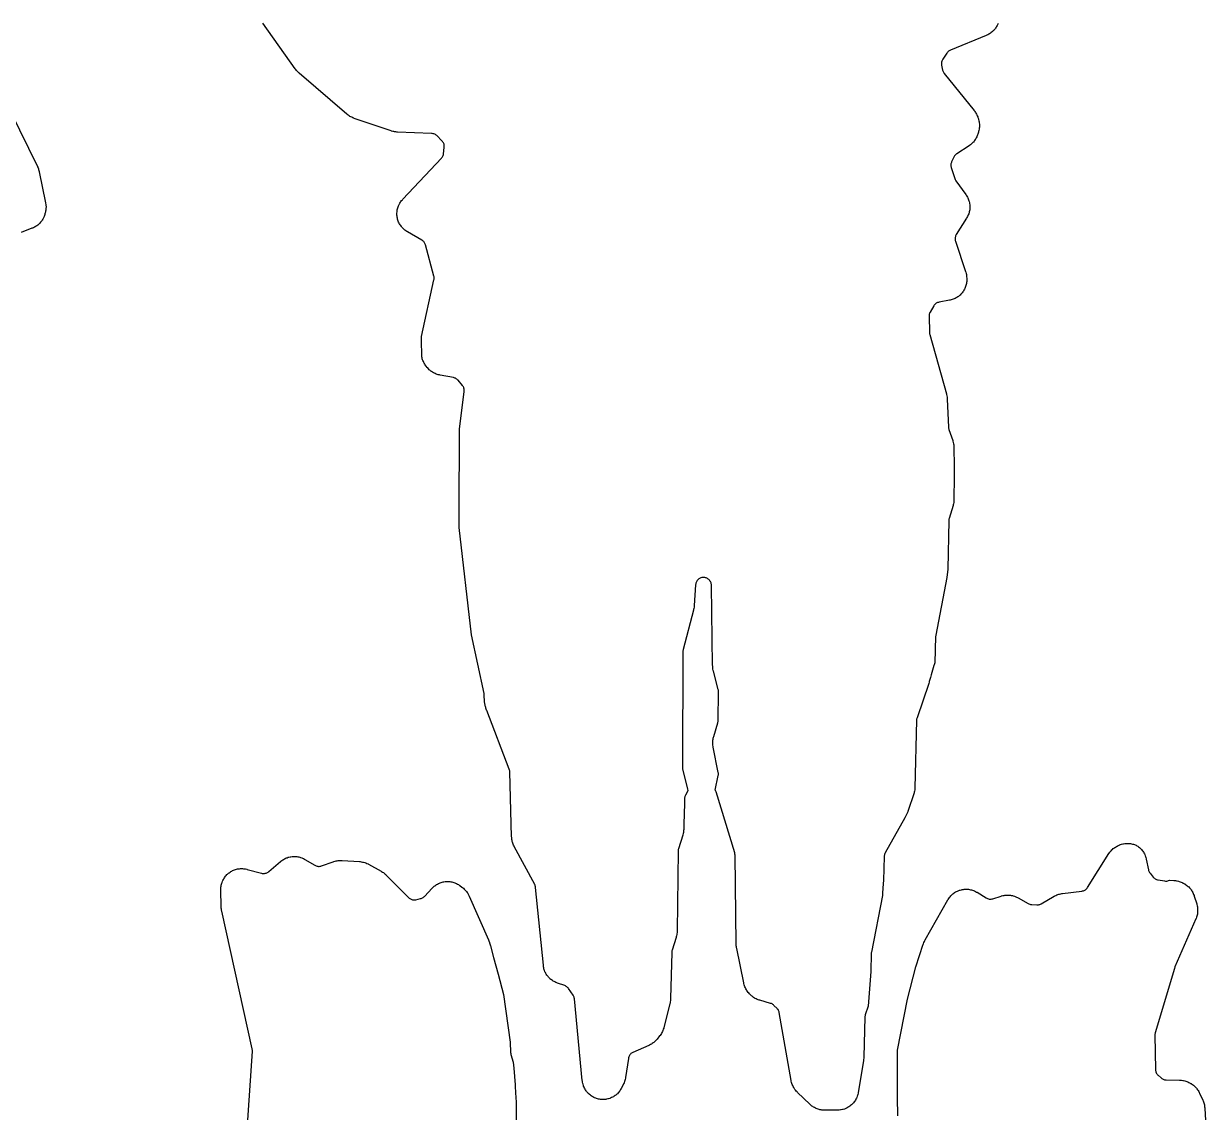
# Model space of a CAD drawing. Header units: millimetres. Extents: x 13 to 182, y 21 to 298.
# Drawn here: x 70.4 to 115.39, y 132.48 to 173.89 of the extents above; entities that cross this region are included whole.
import ezdxf

# ---------------------------------------------------------------- set-up
doc = ezdxf.new("R2010")
doc.units = ezdxf.units.MM
doc.layers.add('CUT', color=7, linetype='CONTINUOUS')

msp = doc.modelspace()

# ---------------------------------------------------------------- linework, layer by layer
at = {"layer": 'CUT'}
for points in [[(107.4631, 173.893), (107.4461, 173.8521), (107.4319, 173.8221), (107.4109, 173.783), (107.3938, 173.7546), (107.3691, 173.7178), (107.3492, 173.6912), (107.321, 173.657), (107.2987, 173.6325), (107.2673, 173.6013), (107.2426, 173.5791), (107.2082, 173.5511), (107.1815, 173.5314), (107.1446, 173.5069), (107.116, 173.49), (107.0769, 173.4692), (107.0368, 173.4505), (107.0165, 173.4416), (105.6564, 172.8852), (105.6295, 172.8726), (105.604, 172.8575), (105.5801, 172.8398), (105.5581, 172.82), (105.5382, 172.798), (105.5205, 172.7742), (105.363, 172.5384), (105.3479, 172.5132), (105.3354, 172.4866), (105.3255, 172.4589), (105.3183, 172.4304), (105.314, 172.4013), (105.3125, 172.372), (105.314, 172.3426), (105.3182, 172.3135), (105.3555, 172.1255), (105.3625, 172.0973), (105.3722, 172.0699), (105.3845, 172.0436), (105.3994, 172.0186), (105.4165, 171.9951), (106.5494, 170.5947), (106.5619, 170.5784), (106.5863, 170.5453), (106.6091, 170.5111), (106.625, 170.4847), (106.6447, 170.4486), (106.6581, 170.4209), (106.6743, 170.3831), (106.6888, 170.3447), (106.6956, 170.3253), (106.7144, 170.2676), (106.721, 170.2453), (106.7331, 170.2003), (106.7429, 170.1548), (106.7484, 170.1203), (106.7534, 170.074), (106.7553, 170.0392), (106.7555, 169.9926), (106.7538, 169.9578), (106.7492, 169.9114), (106.7439, 169.8769), (106.7345, 169.8313), (106.7228, 169.7863), (106.7163, 169.7639), (106.6912, 169.6845), (106.684, 169.6637), (106.6687, 169.6225), (106.6514, 169.5821), (106.637, 169.5525), (106.6158, 169.514), (106.5986, 169.486), (106.5738, 169.4497), (106.5539, 169.4235), (106.5256, 169.3898), (106.5033, 169.3656), (106.4719, 169.3348), (106.4473, 169.313), (106.413, 169.2854), (106.3775, 169.2596), (106.3594, 169.2471), (105.8897, 168.9395), (105.8674, 168.9234), (105.8466, 168.9052), (105.8276, 168.8853), (105.8105, 168.8637), (105.7955, 168.8406), (105.7826, 168.8163), (105.6988, 168.6383), (105.688, 168.6122), (105.6797, 168.5853), (105.674, 168.5577), (105.6709, 168.5296), (105.6704, 168.5014), (105.6726, 168.4733), (105.6774, 168.4455), (105.6848, 168.4183), (105.8202, 167.9991), (105.8313, 167.9701), (105.8453, 167.9424), (105.8621, 167.9163), (106.2393, 167.3914), (106.2519, 167.373), (106.2759, 167.3357), (106.2982, 167.2973), (106.3134, 167.2678), (106.3317, 167.2273), (106.3439, 167.1964), (106.3582, 167.1544), (106.3673, 167.1224), (106.3774, 167.0792), (106.3833, 167.0465), (106.389, 167.0024), (106.3917, 166.9693), (106.3931, 166.9249), (106.3925, 166.8917), (106.3895, 166.8474), (106.3856, 166.8144), (106.3782, 166.7706), (106.3711, 166.7381), (106.3595, 166.6953), (106.3492, 166.6637), (106.3334, 166.6222), (106.3201, 166.5917), (106.3003, 166.552), (106.2785, 166.5133), (106.2672, 166.4942), (105.8743, 165.8692), (105.8599, 165.8435), (105.848, 165.8166), (105.8389, 165.7886), (105.8325, 165.7598), (105.829, 165.7306), (105.8284, 165.7011), (105.8307, 165.6718), (105.8358, 165.6428), (105.8437, 165.6144), (106.2287, 164.4627), (106.2358, 164.4394), (106.2487, 164.3925), (106.2591, 164.345), (106.2649, 164.309), (106.27, 164.2606), (106.2726, 164.212), (106.2732, 164.1876), (106.2731, 164.1563), (106.2725, 164.134), (106.2702, 164.0894), (106.2657, 164.0451), (106.2606, 164.012), (106.2517, 163.9683), (106.2435, 163.9359), (106.2303, 163.8933), (106.2188, 163.8619), (106.2015, 163.8207), (106.187, 163.7906), (106.1657, 163.7514), (106.1483, 163.7229), (106.1232, 163.686), (106.103, 163.6593), (106.0744, 163.6251), (106.0517, 163.6006), (106.0198, 163.5694), (105.9948, 163.5472), (105.96, 163.5193), (105.9329, 163.4997), (105.8955, 163.4754), (105.8666, 163.4586), (105.827, 163.4381), (105.7966, 163.4242), (105.7551, 163.4077), (105.7234, 163.397), (105.6806, 163.3847), (105.6371, 163.3746), (105.6153, 163.37), (105.2206, 163.2984), (105.1926, 163.2919), (105.1653, 163.2827), (105.139, 163.271), (105.114, 163.2568), (105.0904, 163.2403), (105.0686, 163.2216), (105.0486, 163.2009), (105.0307, 163.1784), (105.015, 163.1543), (104.8807, 162.9239), (104.8678, 162.8994), (104.8573, 162.8738), (104.8492, 162.8474), (104.8436, 162.8203), (104.8405, 162.7928), (104.8399, 162.7652), (104.8556, 162.1465), (104.8573, 162.1217), (104.8609, 162.0972), (104.8667, 162.0731), (105.5007, 159.8136), (105.507, 159.7883), (105.5181, 159.7374), (105.5263, 159.6859), (105.5315, 159.634), (105.5333, 159.608), (105.5778, 158.5413), (105.5804, 158.5123), (105.5858, 158.4836), (105.594, 158.4557), (105.7407, 158.0321), (105.7481, 158.0085), (105.7616, 157.9611), (105.7726, 157.9131), (105.7788, 157.8766), (105.7844, 157.8276), (105.7873, 157.7784), (105.7881, 157.7538), (105.7909, 157.073), (105.79, 156.7455), (105.7891, 156.4042), (105.7881, 156.0518), (105.7871, 155.7025), (105.7836, 155.679), (105.7742, 155.6335), (105.7625, 155.5885), (105.7561, 155.5661), (105.601, 155.0754), (105.5936, 155.0477), (105.589, 155.0194), (105.5871, 154.9908), (105.5511, 153.1373), (105.5211, 152.8214), (105.0957, 150.6305), (105.0921, 150.607), (105.0904, 150.5833), (105.057, 149.5837), (105.0351, 149.5083), (105.0263, 149.4777), (104.9227, 149.1207), (104.8938, 149.0212), (104.8497, 148.8689), (104.8436, 148.8481), (104.8288, 148.797), (104.3808, 147.4936), (104.3723, 147.4639), (104.3669, 147.4335), (104.3646, 147.4028), (104.3645, 147.3984), (104.3642, 147.3949), (104.3038, 144.8133), (104.2997, 144.7787), (104.2942, 144.7464), (104.2848, 144.7038), (104.2734, 144.6617), (104.2672, 144.6407), (104.0338, 143.9203), (104.0313, 143.9131), (103.9211, 143.6837), (103.1703, 142.3492), (103.1573, 142.3233), (103.1469, 142.2962), (103.1391, 142.2682), (103.1341, 142.2396), (103.1319, 142.2106), (103.1059, 141.2976), (103.0974, 141.1864), (103.069, 140.8171), (103.0624, 140.7308), (102.6445, 138.5754), (102.6406, 138.5499), (102.639, 138.5241), (102.6256, 137.8364), (102.5277, 136.5228), (102.4126, 136.1894), (102.4041, 136.1599), (102.3986, 136.1296), (102.3963, 136.0989), (102.3591, 134.5914), (102.3572, 134.5596), (102.3496, 134.4803), (102.3455, 134.4487), (102.1415, 133.2344), (102.1372, 133.2123), (102.1275, 133.1684), (102.1157, 133.125), (102.1052, 133.093), (102.0891, 133.051), (102.0754, 133.0201), (102.0552, 132.98), (102.0385, 132.9507), (102.0144, 132.9127), (101.9949, 132.8852), (101.9671, 132.8498), (101.9449, 132.8244), (101.9137, 132.792), (101.8891, 132.7689), (101.8548, 132.7398), (101.8281, 132.7193), (101.791, 132.6938), (101.7624, 132.676), (101.723, 132.6543), (101.6927, 132.6395), (101.6513, 132.6218), (101.6197, 132.6102), (101.5767, 132.5967), (101.5441, 132.5882), (101.5001, 132.5791), (101.4667, 132.574), (101.422, 132.5693), (101.3771, 132.5669), (101.3546, 132.5663), (100.8707, 132.5645), (100.8491, 132.565), (100.8059, 132.5669), (100.7628, 132.5709), (100.7308, 132.5754), (100.6883, 132.5835), (100.6568, 132.5911), (100.6153, 132.6033), (100.5847, 132.6139), (100.5445, 132.6299), (100.5151, 132.6434), (100.4767, 132.6633), (100.4486, 132.6795), (100.4123, 132.703), (100.386, 132.7218), (100.3521, 132.7487), (100.3195, 132.7771), (100.3035, 132.7917), (99.8348, 133.2422), (99.8181, 133.2591), (99.7858, 133.2936), (99.7553, 133.3298), (99.7339, 133.3581), (99.7074, 133.3973), (99.6891, 133.4277), (99.6669, 133.4695), (99.6519, 133.5016), (99.6341, 133.5455), (99.6226, 133.579), (99.6095, 133.6245), (99.5989, 133.6706), (99.5942, 133.6938), (99.1414, 136.2756), (99.1345, 136.3057), (99.1246, 136.3349), (99.1117, 136.3629), (99.096, 136.3895), (99.0776, 136.4143), (99.0568, 136.4371), (98.9397, 136.5528), (98.9173, 136.5728), (98.893, 136.5905), (98.867, 136.6057), (98.8396, 136.6182), (98.8112, 136.6279), (98.3973, 136.746), (98.3769, 136.7523), (98.3363, 136.766), (98.2964, 136.7817), (98.2671, 136.7948), (98.2289, 136.8141), (98.201, 136.8299), (98.1648, 136.8528), (98.1385, 136.8713), (98.1046, 136.8975), (98.0802, 136.9183), (98.049, 136.9477), (98.0192, 136.9784), (98.0047, 136.9942), (97.979, 137.0233), (97.964, 137.0413), (97.935, 137.0779), (97.908, 137.1161), (97.8892, 137.1456), (97.8662, 137.1864), (97.8507, 137.2177), (97.832, 137.2606), (97.8198, 137.2934), (97.8057, 137.338), (97.794, 137.3832), (97.7887, 137.406), (97.5215, 138.7145), (97.5177, 138.7353), (97.5112, 138.777), (97.5067, 138.819), (97.5041, 138.8612), (97.5033, 138.8823), (97.4573, 142.2692), (97.4556, 142.2975), (97.4512, 142.3255), (97.4442, 142.353), (96.7348, 144.668), (96.7247, 144.6959), (96.7119, 144.7227), (96.7065, 144.7316), (96.8197, 145.2961), (96.8241, 145.3253), (96.8256, 145.3548), (96.8241, 145.3843), (96.8198, 145.4135), (96.6281, 146.3793), (96.6244, 146.4008), (96.618, 146.444), (96.6137, 146.4876), (96.612, 146.5203), (96.6119, 146.564), (96.6135, 146.5967), (96.6177, 146.6402), (96.6224, 146.6727), (96.6308, 146.7156), (96.6412, 146.758), (96.647, 146.7791), (96.8011, 147.2954), (96.8078, 147.3222), (96.812, 147.3496), (96.8136, 147.3773), (96.8282, 148.4842), (96.8274, 148.511), (96.8241, 148.5376), (96.8186, 148.5638), (96.6357, 149.2662), (96.6297, 149.2924), (96.6193, 149.3452), (96.6121, 149.3985), (96.6081, 149.4521), (96.6068, 149.479), (96.5603, 152.5283), (96.5583, 152.5585), (96.5533, 152.5883), (96.5453, 152.6174), (96.5344, 152.6456), (96.5208, 152.6726), (96.5179, 152.6776), (96.5021, 152.7024), (96.4838, 152.7256), (96.4634, 152.7469), (96.441, 152.766), (96.4168, 152.7829), (96.3911, 152.7973), (96.3641, 152.8091), (96.336, 152.8183), (96.3072, 152.8246), (96.2779, 152.828), (96.2484, 152.8286), (96.2191, 152.8263), (96.19, 152.821), (96.1617, 152.813), (96.1342, 152.8022), (96.1079, 152.7888), (96.0831, 152.7729), (96.06, 152.7546), (96.0388, 152.7341), (96.0197, 152.7116), (96.0029, 152.6874), (95.9885, 152.6617), (95.9768, 152.6346), (95.9677, 152.6065), (95.9615, 152.5777), (95.9581, 152.5484), (95.9061, 151.7582), (95.9042, 151.7369), (95.8994, 151.6946), (95.8926, 151.6525), (95.8838, 151.6108), (95.8789, 151.5901), (95.4859, 150.084), (95.4806, 150.0595), (95.4773, 150.0347), (95.4762, 150.0097), (95.4553, 145.6131), (95.4573, 145.5771), (95.4636, 145.5416), (95.6435, 144.7936), (95.6482, 144.7713), (95.6566, 144.7266), (95.6586, 144.7119), (95.5727, 144.5519), (95.5606, 144.5266), (95.5509, 144.5003), (95.5437, 144.4732), (95.5391, 144.4455), (95.5371, 144.4176), (95.5176, 143.65), (95.5134, 143.6255), (95.5099, 143.5966), (95.5092, 143.5675), (95.5114, 143.5385), (95.5143, 143.5214), (95.5077, 143.2597), (95.5067, 143.239), (95.5037, 143.1975), (95.4988, 143.1563), (95.4937, 143.1256), (95.4851, 143.085), (95.4745, 143.0448), (95.4688, 143.0249), (95.3081, 142.5097), (95.3008, 142.4816), (95.2962, 142.453), (95.2945, 142.424), (95.257, 139.3878), (95.2562, 139.3658), (95.2535, 139.322), (95.2487, 139.2784), (95.2435, 139.2459), (95.2344, 139.2029), (95.2233, 139.1605), (95.2172, 139.1394), (95.0635, 138.6514), (95.0563, 138.6242), (95.0517, 138.5965), (95.0497, 138.5685), (95.0073, 136.8145), (95.006, 136.7893), (95.002, 136.7391), (94.9951, 136.6891), (94.9855, 136.6396), (94.98, 136.6149), (94.7508, 135.712), (94.7442, 135.6887), (94.7297, 135.6424), (94.7128, 135.597), (94.6984, 135.5637), (94.6766, 135.5203), (94.6587, 135.4888), (94.6324, 135.448), (94.604, 135.4088), (94.5893, 135.3895), (94.4928, 135.2701), (94.479, 135.2538), (94.4506, 135.2219), (94.4208, 135.1914), (94.3973, 135.1697), (94.3647, 135.1421), (94.3393, 135.1227), (94.3042, 135.0983), (94.2771, 135.0814), (94.2398, 135.0605), (94.2017, 135.0414), (94.1823, 135.0323), (93.5757, 134.7641), (93.5487, 134.7505), (93.5232, 134.7342), (93.4995, 134.7155), (93.4778, 134.6944), (93.4583, 134.6713), (93.4412, 134.6463), (93.4267, 134.6198), (93.415, 134.5919), (93.4061, 134.563), (93.4002, 134.5333), (93.294, 133.8103), (93.2897, 133.786), (93.2799, 133.7378), (93.2675, 133.6902), (93.2563, 133.6551), (93.2387, 133.6091), (93.2187, 133.5642), (93.208, 133.542), (93.1391, 133.4078), (93.1285, 133.3883), (93.1063, 133.3498), (93.0822, 133.3124), (93.0628, 133.2854), (93.0351, 133.2506), (93.0131, 133.2256), (92.9821, 133.1937), (92.9578, 133.171), (92.9238, 133.1423), (92.8973, 133.1221), (92.8607, 133.0969), (92.8324, 133.0794), (92.7934, 133.058), (92.7635, 133.0434), (92.7226, 133.0259), (92.6914, 133.0143), (92.649, 133.0009), (92.6168, 132.9924), (92.5733, 132.9833), (92.5404, 132.9781), (92.4962, 132.9733), (92.4629, 132.9713), (92.4185, 132.9709), (92.3852, 132.9723), (92.3409, 132.9762), (92.3079, 132.9809), (92.2643, 132.9892), (92.2319, 132.997), (92.1893, 133.0096), (92.1578, 133.0206), (92.1167, 133.0374), (92.0865, 133.0514), (92.0471, 133.0722), (92.0185, 133.0891), (91.9814, 133.1136), (91.9545, 133.1334), (91.92, 133.1614), (91.8953, 133.1837), (91.8637, 133.215), (91.8413, 133.2396), (91.813, 133.2739), (91.793, 133.3006), (91.7683, 133.3375), (91.7511, 133.366), (91.7301, 133.4052), (91.7158, 133.4352), (91.6987, 133.4763), (91.6875, 133.5076), (91.6745, 133.5502), (91.6665, 133.5825), (91.6578, 133.6261), (91.6513, 133.6701), (91.6486, 133.6921), (91.345, 136.8047), (91.3406, 136.8346), (91.3332, 136.8639), (91.3229, 136.8922), (91.3097, 136.9194), (91.2939, 136.9452), (91.1271, 137.1887), (91.1079, 137.2138), (91.0862, 137.2367), (91.0622, 137.2572), (91.0362, 137.275), (91.0084, 137.2901), (90.9792, 137.3021), (90.6986, 137.4009), (90.6787, 137.4085), (90.6394, 137.4245), (90.6008, 137.4423), (90.5726, 137.457), (90.5359, 137.4784), (90.5092, 137.4957), (90.4746, 137.5204), (90.4497, 137.5401), (90.4177, 137.568), (90.3947, 137.59), (90.3654, 137.6208), (90.3446, 137.6449), (90.3184, 137.6783), (90.2999, 137.7042), (90.277, 137.74), (90.261, 137.7675), (90.2416, 137.8053), (90.2283, 137.8342), (90.2125, 137.8736), (90.202, 137.9037), (90.1899, 137.9444), (90.1824, 137.9753), (90.1742, 138.017), (90.168, 138.059), (90.1654, 138.0801), (89.8721, 141.0356), (89.8678, 141.065), (89.8605, 141.0937), (89.8504, 141.1217), (89.8376, 141.1484), (89.0592, 142.5912), (89.0497, 142.6099), (89.0316, 142.6476), (89.0152, 142.6861), (89.0043, 142.7156), (88.9916, 142.7555), (88.9834, 142.7858), (88.9745, 142.8267), (88.9692, 142.8576), (88.9641, 142.8992), (88.9609, 142.9409), (88.9598, 142.9618), (88.8876, 145.4358), (88.8847, 145.4693), (88.8781, 145.5023), (88.8679, 145.5344), (88.0123, 147.7682), (88.0059, 147.7859), (87.994, 147.8215), (87.9835, 147.8576), (87.9746, 147.8941), (87.9705, 147.9125), (87.9327, 148.0999), (87.919, 148.3684), (87.9168, 148.3922), (87.9128, 148.4157), (87.4374, 150.6421), (86.9633, 154.7243), (86.9624, 154.7345), (86.9695, 156.7912), (86.9699, 156.9074), (86.9729, 157.761), (86.9754, 158.4738), (87.1565, 159.9006), (87.1588, 159.9315), (87.1579, 159.9626), (87.1538, 159.9934), (87.1465, 160.0236), (87.1362, 160.0529), (87.1229, 160.0809), (87.1067, 160.1075), (87.0879, 160.1322), (86.9208, 160.3295), (86.9008, 160.3509), (86.8788, 160.3703), (86.855, 160.3874), (86.8296, 160.4022), (86.8029, 160.4143), (86.7752, 160.4238), (86.7466, 160.4306), (86.2361, 160.5253), (86.214, 160.53), (86.17, 160.5405), (86.1266, 160.5531), (86.0947, 160.5642), (86.0528, 160.5812), (86.022, 160.5955), (85.9821, 160.6165), (85.9529, 160.6338), (85.9153, 160.6588), (85.888, 160.6789), (85.853, 160.7075), (85.828, 160.7302), (85.796, 160.7622), (85.7658, 160.7958), (85.751, 160.8129), (85.7141, 160.8583), (85.701, 160.8752), (85.6756, 160.9096), (85.6518, 160.9451), (85.6353, 160.9726), (85.6151, 161.0102), (85.6013, 161.0391), (85.5847, 161.0785), (85.5736, 161.1086), (85.5609, 161.1494), (85.5528, 161.1804), (85.5439, 161.2222), (85.5408, 161.2414), (85.5386, 161.3492), (85.5373, 161.4105), (85.5316, 161.6896), (85.5254, 161.988), (86.0041, 164.1472), (86.009, 164.1756), (86.0111, 164.2043), (86.0105, 164.2331), (86.0071, 164.2617), (86.001, 164.2898), (85.6835, 165.4746), (85.6746, 165.5025), (85.6629, 165.5294), (85.6487, 165.555), (85.6321, 165.5791), (85.6131, 165.6015), (85.5921, 165.622), (85.5692, 165.6402), (85.5446, 165.6562), (84.9956, 165.9757), (84.9764, 165.9876), (84.9385, 166.0122), (84.9019, 166.0388), (84.8756, 166.06), (84.8418, 166.0901), (84.8177, 166.1139), (84.7871, 166.1472), (84.7655, 166.1733), (84.7385, 166.2095), (84.7196, 166.2376), (84.6963, 166.2764), (84.6803, 166.3062), (84.6611, 166.3471), (84.6482, 166.3785), (84.6331, 166.4211), (84.6234, 166.4535), (84.6127, 166.4975), (84.6063, 166.5307), (84.6001, 166.5755), (84.5971, 166.6092), (84.5953, 166.6544), (84.5957, 166.6883), (84.5985, 166.7334), (84.6023, 166.767), (84.6097, 166.8116), (84.6168, 166.8447), (84.6286, 166.8884), (84.6392, 166.9212), (84.6548, 166.9624), (84.6686, 166.994), (84.6884, 167.0339), (84.7044, 167.0624), (84.7277, 167.0997), (84.7466, 167.1268), (84.7734, 167.1616), (84.802, 167.1951), (84.8167, 167.2115), (86.2875, 168.7747), (86.3079, 168.7987), (86.3257, 168.8248), (86.3406, 168.8527), (86.3525, 168.8819), (86.3612, 168.9122), (86.3668, 168.9433), (86.3968, 169.1854), (86.399, 169.2161), (86.3981, 169.2468), (86.394, 169.2773), (86.3868, 169.3072), (86.3766, 169.3363), (86.3635, 169.3641), (86.3476, 169.3904), (86.3291, 169.415), (86.3081, 169.4376), (86.1081, 169.6318), (86.0846, 169.6524), (86.059, 169.6704), (86.0317, 169.6857), (86.0029, 169.698), (85.973, 169.7073), (85.9424, 169.7134), (85.9112, 169.7163), (84.6164, 169.7683), (84.5949, 169.7697), (84.552, 169.7735), (84.5094, 169.7793), (84.4777, 169.7852), (84.4358, 169.7951), (84.3944, 169.807), (84.3738, 169.8134), (82.9738, 170.2888), (82.9536, 170.2962), (82.9136, 170.312), (82.8744, 170.3296), (82.8458, 170.3442), (82.8084, 170.3655), (82.7812, 170.3828), (82.7461, 170.4076), (82.7122, 170.434), (82.6956, 170.4476), (80.8759, 172.0104), (80.8558, 172.0288), (80.8167, 172.0667), (80.78, 172.107), (80.7457, 172.1493), (80.7293, 172.171), (79.4908, 173.9101)], [(69.5529, 171.2538), (70.9182, 168.4572), (70.9261, 168.4401), (70.9413, 168.4055), (70.9549, 168.3703), (70.964, 168.3435), (70.9747, 168.3073), (70.9838, 168.2707), (70.988, 168.2523), (71.2287, 167.0792), (71.2324, 167.0588), (71.2389, 167.0178), (71.2434, 166.9765), (71.2454, 166.9455), (71.2462, 166.904), (71.2453, 166.8729), (71.2422, 166.8315), (71.2384, 166.8006), (71.2316, 166.7597), (71.2228, 166.7191), (71.2179, 166.6989), (71.2067, 166.6564), (71.2007, 166.6359), (71.1878, 166.5951), (71.1729, 166.555), (71.1604, 166.5255), (71.1418, 166.487), (71.1266, 166.4588), (71.1044, 166.4222), (71.0865, 166.3956), (71.061, 166.3613), (71.0407, 166.3365), (71.012, 166.3048), (70.9894, 166.2821), (70.9579, 166.2532), (70.9332, 166.2327), (70.8991, 166.207), (70.8726, 166.1889), (70.8362, 166.1665), (70.8081, 166.1511), (70.7697, 166.1322), (70.7304, 166.1153), (70.7106, 166.1073), (70.2978, 165.9515)], [(103.6463, 132.3572), (103.6361, 133.0534), (103.6406, 134.8463), (104.0137, 136.7905), (104.3364, 138.0232), (104.6189, 138.8782), (104.6263, 138.8991), (104.6423, 138.9404), (104.6602, 138.9808), (104.6801, 139.0204), (104.6906, 139.0399), (105.5551, 140.5638), (105.5667, 140.5831), (105.5908, 140.6211), (105.6168, 140.6578), (105.6376, 140.6843), (105.6672, 140.7183), (105.6906, 140.7426), (105.7234, 140.7734), (105.7491, 140.7953), (105.7848, 140.8227), (105.8126, 140.8418), (105.8508, 140.8655), (105.8804, 140.8818), (105.9208, 140.9016), (105.9518, 140.9148), (105.9941, 140.9305), (106.0262, 140.9405), (106.0698, 140.9519), (106.1028, 140.9587), (106.1473, 140.9656), (106.1809, 140.9691), (106.2258, 140.9715), (106.2595, 140.9716), (106.3045, 140.9695), (106.3381, 140.9663), (106.3826, 140.9597), (106.4157, 140.9531), (106.4594, 140.9421), (106.4916, 140.9323), (106.534, 140.917), (106.5651, 140.904), (106.6057, 140.8845), (106.6452, 140.8631), (106.6647, 140.8518), (107.0163, 140.6378), (107.0413, 140.6241), (107.0675, 140.6129), (107.0947, 140.6042), (107.1225, 140.5982), (107.1508, 140.5948), (107.1793, 140.5941), (107.2077, 140.5961), (107.2358, 140.6008), (107.2633, 140.6081), (107.5794, 140.7087), (107.6015, 140.7151), (107.6461, 140.7268), (107.6912, 140.7362), (107.7253, 140.7415), (107.7711, 140.7463), (107.8055, 140.7481), (107.8516, 140.7481), (107.8861, 140.7464), (107.9319, 140.7417), (107.966, 140.7364), (108.0111, 140.7271), (108.0445, 140.7184), (108.0884, 140.7045), (108.1208, 140.6924), (108.163, 140.6741), (108.2043, 140.6536), (108.2247, 140.6428), (108.6156, 140.4234), (108.6408, 140.4108), (108.6671, 140.4006), (108.6942, 140.3929), (108.7219, 140.3878), (108.75, 140.3853), (108.9404, 140.3773), (108.9686, 140.3775), (108.9966, 140.3803), (109.0243, 140.3857), (109.0513, 140.3936), (109.0774, 140.4041), (109.1025, 140.417), (109.6002, 140.7032), (109.62, 140.7139), (109.6601, 140.7343), (109.7011, 140.7528), (109.7326, 140.765), (109.7753, 140.7792), (109.8078, 140.7883), (109.8517, 140.7982), (109.896, 140.8059), (109.9183, 140.8091), (110.652, 140.8987), (110.6811, 140.9037), (110.7095, 140.9115), (110.7371, 140.9221), (110.7634, 140.9354), (110.7884, 140.9512), (110.8116, 140.9693), (110.833, 140.9897), (110.8523, 141.0121), (110.8692, 141.0362), (111.6842, 142.3258), (111.6957, 142.3431), (111.7195, 142.3771), (111.7449, 142.41), (111.765, 142.4338), (111.7932, 142.4642), (111.8154, 142.486), (111.8464, 142.5137), (111.8705, 142.5334), (111.9039, 142.5581), (111.9297, 142.5755), (111.9652, 142.597), (111.9926, 142.6119), (112.0299, 142.6301), (112.068, 142.6465), (112.0873, 142.6543), (112.1023, 142.66), (112.1229, 142.6672), (112.1643, 142.6805), (112.2063, 142.6919), (112.2381, 142.6989), (112.281, 142.7061), (112.3134, 142.71), (112.3568, 142.713), (112.3894, 142.7137), (112.4329, 142.7126), (112.4654, 142.7102), (112.5085, 142.7048), (112.5407, 142.6993), (112.5831, 142.6898), (112.6145, 142.6811), (112.6559, 142.6676), (112.6863, 142.656), (112.7234, 142.6397), (112.7463, 142.6261), (112.7829, 142.6018), (112.8094, 142.5823), (112.8434, 142.5546), (112.8679, 142.5326), (112.8991, 142.5017), (112.9213, 142.4774), (112.9493, 142.4436), (112.969, 142.4173), (112.9936, 142.3809), (113.0107, 142.3528), (113.0316, 142.3142), (113.0458, 142.2846), (113.0629, 142.2441), (113.0742, 142.2132), (113.0872, 142.1713), (113.0982, 142.1288), (113.1032, 142.1074), (113.185, 141.7119), (113.1922, 141.6839), (113.2021, 141.6568), (113.2145, 141.6307), (113.2293, 141.606), (113.2465, 141.5828), (113.3713, 141.4301), (113.392, 141.4072), (113.4151, 141.3866), (113.4401, 141.3684), (113.4669, 141.3529), (113.4951, 141.3403), (113.5244, 141.3306), (113.5547, 141.324), (113.7988, 141.2836), (113.8292, 141.2802), (113.8598, 141.2799), (113.8903, 141.2827), (113.9203, 141.2886), (113.9496, 141.2975), (113.9818, 141.3091), (114.1495, 141.3016), (114.1704, 141.3002), (114.212, 141.2964), (114.2535, 141.2907), (114.2843, 141.285), (114.325, 141.2754), (114.3552, 141.2668), (114.3949, 141.2535), (114.4241, 141.2422), (114.4624, 141.2253), (114.4998, 141.2066), (114.5183, 141.1968), (114.5458, 141.1814), (114.5642, 141.1706), (114.6005, 141.148), (114.6357, 141.1236), (114.6611, 141.1042), (114.6939, 141.0766), (114.7174, 141.0549), (114.7473, 141.0243), (114.7686, 141.0004), (114.7956, 140.9672), (114.8145, 140.9413), (114.8382, 140.9057), (114.8546, 140.8782), (114.8747, 140.8405), (114.8885, 140.8115), (114.905, 140.772), (114.9195, 140.7318), (114.9264, 140.7116), (115.02, 140.4091), (115.0262, 140.3871), (115.0375, 140.3429), (115.0465, 140.2981), (115.0516, 140.2642), (115.056, 140.2188), (115.0576, 140.1846), (115.0574, 140.1389), (115.0555, 140.1047), (115.0507, 140.0593), (115.0454, 140.0255), (115.0359, 139.9808), (115.0272, 139.9477), (115.0133, 139.9042), (114.9972, 139.8615), (114.9886, 139.8403), (114.1926, 138.0121), (114.1859, 137.9953), (114.1773, 137.9719), (114.1716, 137.9547), (113.4433, 135.512), (113.4361, 135.4821), (113.4319, 135.4516), (113.4309, 135.4208), (113.4548, 134.1101), (113.4569, 134.0794), (113.4622, 134.0492), (113.4705, 134.0196), (113.4818, 133.991), (113.496, 133.9637), (113.5129, 133.9381), (113.5323, 133.9143), (113.5541, 133.8926), (113.6668, 133.7911), (113.6908, 133.7717), (113.7166, 133.7548), (113.744, 133.7407), (113.7727, 133.7295), (113.8024, 133.7213), (113.8328, 133.7161), (113.8635, 133.7141), (114.3689, 133.7074), (114.3929, 133.7065), (114.4409, 133.7033), (114.4887, 133.6975), (114.5242, 133.6913), (114.5711, 133.6804), (114.6057, 133.6705), (114.6511, 133.6547), (114.6845, 133.641), (114.728, 133.6205), (114.7703, 133.5977), (114.7912, 133.5857), (114.8084, 133.5752), (114.827, 133.5632), (114.8636, 133.5383), (114.899, 133.5116), (114.9244, 133.4903), (114.957, 133.4602), (114.9803, 133.4366), (115.0097, 133.4034), (115.0305, 133.3776), (115.0566, 133.3417), (115.0747, 133.314), (115.0971, 133.2757), (115.1176, 133.2365), (115.1274, 133.2166), (115.254, 132.9417), (115.2624, 132.9221), (115.2784, 132.8826), (115.2925, 132.8423), (115.3016, 132.8117), (115.3118, 132.7703), (115.318, 132.739), (115.3242, 132.6968), (115.3285, 132.6544), (115.3301, 132.6331), (115.3881, 131.5229)], [(78.849, 131.0762), (79.0959, 134.8169), (79.0964, 134.8452), (79.0943, 134.8734), (79.0895, 134.9013), (77.9321, 140.1418), (77.9279, 140.1634), (77.9205, 140.2067), (77.9153, 140.2504), (77.9122, 140.2943), (77.9112, 140.3163), (77.8976, 140.9403), (77.8977, 140.9622), (77.8989, 141.0061), (77.9022, 141.05), (77.9063, 141.0826), (77.9139, 141.1259), (77.9212, 141.158), (77.933, 141.2004), (77.9433, 141.2316), (77.9592, 141.2726), (77.9725, 141.3027), (77.9923, 141.342), (78.0086, 141.3706), (78.0321, 141.4077), (78.051, 141.4346), (78.0781, 141.4693), (78.0996, 141.4942), (78.1298, 141.5261), (78.1537, 141.5488), (78.1869, 141.5776), (78.2128, 141.5979), (78.2487, 141.6232), (78.2765, 141.6409), (78.3147, 141.6626), (78.3441, 141.6775), (78.3842, 141.6954), (78.4149, 141.7074), (78.4566, 141.7213), (78.4883, 141.7302), (78.5311, 141.7399), (78.5635, 141.7457), (78.6071, 141.7512), (78.64, 141.7538), (78.6839, 141.7551), (78.7168, 141.7544), (78.7607, 141.7514), (78.7934, 141.7475), (78.8367, 141.7403), (78.8796, 141.7309), (78.901, 141.7256), (79.4444, 141.5786), (79.4728, 141.5724), (79.5017, 141.5689), (79.5308, 141.5683), (79.5597, 141.5705), (79.5884, 141.5755), (79.6164, 141.5832), (79.6436, 141.5936), (79.6696, 141.6066), (79.6942, 141.622), (79.7172, 141.6398), (80.1684, 142.0239), (80.1851, 142.0374), (80.219, 142.0637), (80.2542, 142.0882), (80.2814, 142.1054), (80.3187, 142.1265), (80.3474, 142.1409), (80.3866, 142.1584), (80.4165, 142.1701), (80.4572, 142.1837), (80.4881, 142.1925), (80.5299, 142.2022), (80.5615, 142.208), (80.604, 142.2136), (80.636, 142.2164), (80.6789, 142.218), (80.711, 142.2177), (80.7539, 142.2152), (80.7858, 142.2118), (80.8282, 142.2053), (80.8597, 142.1989), (80.9013, 142.1883), (80.932, 142.179), (80.9724, 142.1645), (81.0021, 142.1522), (81.0409, 142.134), (81.0788, 142.1139), (81.0975, 142.1035), (81.4748, 141.8801), (81.5008, 141.8664), (81.528, 141.8553), (81.5561, 141.8469), (81.5849, 141.8413), (81.6141, 141.8385), (81.6435, 141.8387), (81.6727, 141.8416), (81.7014, 141.8475), (81.7295, 141.8561), (82.1749, 142.0168), (82.1969, 142.0241), (82.2413, 142.0376), (82.2864, 142.0488), (82.3205, 142.0554), (82.3665, 142.0619), (82.4011, 142.0649), (82.4475, 142.0666), (82.4939, 142.0659), (82.5171, 142.065), (83.1675, 142.0216), (83.1921, 142.0193), (83.241, 142.0133), (83.2895, 142.0047), (83.3254, 141.9962), (83.3727, 141.9824), (83.4075, 141.97), (83.453, 141.951), (83.4973, 141.9296), (83.5192, 141.9183), (83.9897, 141.6582), (84.0082, 141.6474), (84.0446, 141.625), (84.0799, 141.6008), (84.1055, 141.5815), (84.1383, 141.5541), (84.1698, 141.5251), (84.1852, 141.5103), (85.0338, 140.6534), (85.0561, 140.633), (85.0805, 140.6149), (85.1065, 140.5994), (85.1339, 140.5866), (85.1625, 140.5766), (85.1919, 140.5696), (85.2219, 140.5655), (85.2522, 140.5645), (85.2824, 140.5666), (85.3123, 140.5717), (85.4897, 140.6113), (85.5183, 140.6191), (85.5459, 140.6298), (85.5724, 140.6431), (85.5974, 140.6589), (85.6207, 140.6772), (85.6421, 140.6976), (85.9389, 141.0106), (85.954, 141.0259), (85.9851, 141.0556), (86.0175, 141.0839), (86.0428, 141.1039), (86.0778, 141.1289), (86.1049, 141.1463), (86.1422, 141.1679), (86.1708, 141.1827), (86.2099, 141.2006), (86.2398, 141.2126), (86.2805, 141.2267), (86.3114, 141.2358), (86.3532, 141.2459), (86.3849, 141.252), (86.4274, 141.2581), (86.4595, 141.2612), (86.5025, 141.2632), (86.5347, 141.2632), (86.5777, 141.261), (86.6098, 141.2579), (86.6524, 141.2517), (86.684, 141.2456), (86.7258, 141.2353), (86.7567, 141.2262), (86.7973, 141.212), (86.8272, 141.1999), (86.8663, 141.1819), (86.8949, 141.167), (86.9321, 141.1454), (86.9682, 141.122), (86.9859, 141.1099), (87.0676, 141.0512), (87.0866, 141.0368), (87.1239, 141.0069), (87.1595, 140.975), (87.1849, 140.9498), (87.2169, 140.9144), (87.2395, 140.8866), (87.2676, 140.8479), (87.2871, 140.8179), (87.311, 140.7765), (87.3326, 140.7339), (87.3428, 140.7123), (88.0819, 139.0419), (88.0936, 139.0127), (88.1202, 138.9389), (88.1232, 138.9297), (88.1552, 138.8118), (88.2758, 138.3671), (88.4474, 137.7348), (88.656, 136.9659), (88.9085, 135.1486), (88.9212, 134.7556), (88.9245, 134.7201), (88.9319, 134.6853), (89.0142, 134.3879), (89.0459, 134.1601), (89.0881, 133.5266), (89.1111, 133.1813), (89.1167, 133.0974), (89.1347, 132.8264), (89.1301, 130.5295)]]:
    msp.add_lwpolyline(points, dxfattribs=at)

doc.saveas('drawing.dxf')
